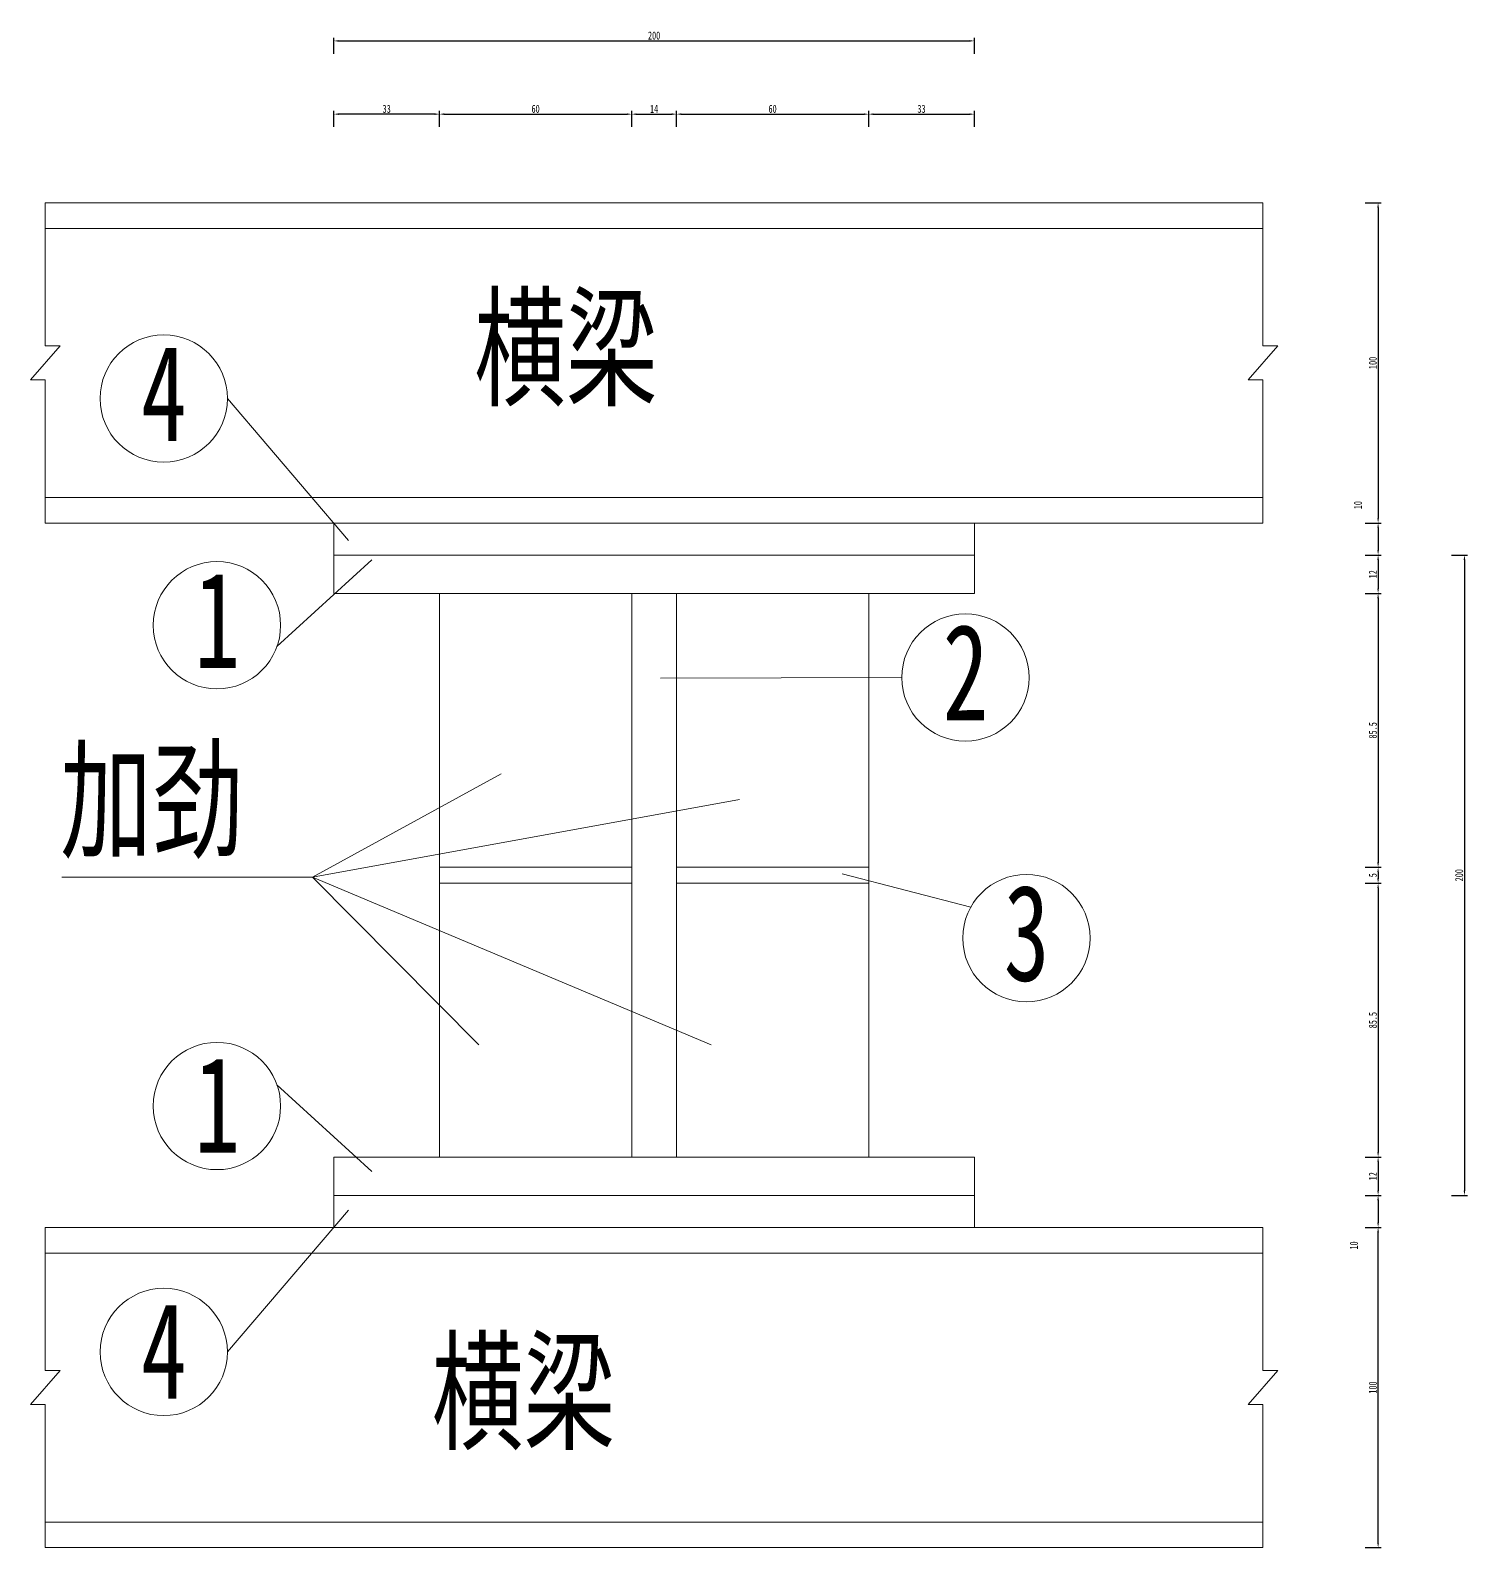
# Model space of a CAD drawing. Extents: x 98573 to 114325, y 0 to 100142.
# Drawn here: x 109457.1 to 109905.9, y 74594.2 to 75068.1 of the extents above; entities that cross this region are included whole.
import ezdxf

# ---------------------------------------------------------------- set-up
doc = ezdxf.new("R2010")
doc.units = 0
doc.header["$MEASUREMENT"] = 0
doc.layers.get('Defpoints').update_dxf_attribs({"color": 9, "lineweight": 5})
doc.layers.add('标注', color=4, linetype='Continuous', lineweight=13)
doc.styles.get("Standard").update_dxf_attribs({"font": '仿宋_GB2312.ttf', "width": 0.75})
doc.styles.add('仿宋字', font='仿宋_GB2312.ttf', dxfattribs={"width": 0.75})
doc.dimstyles.new('副本 300', dxfattribs={"dimscale": 0, "dimtxt": 2.5, "dimasz": 1.5, "dimexe": 1, "dimexo": 1, "dimgap": 0.4, "dimtad": 1, "dimdec": 1, "dimzin": 12, "dimdsep": 46, "dimtxsty": '仿宋字', "dimcen": -1, "dimclrd": 256, "dimclre": 256, "dimclrt": 256, "dimadec": 4, "dimazin": 0, "dimtp": 2, "dimtm": 3, "dimtfac": 0.5, "dimtdec": 1, "dimtmove": 2, "dimatfit": 3, "dimfxl": 4, "dimfxlon": 1, "dimtvp": 0.7, "dimtolj": 1, "dimtzin": 12, "dimarcsym": 0})

# ---------------------------------------------------------------- blocks, each defined once
blk = doc.blocks.new('*D1001')
at = {"layer": 'Defpoints', "color": 0, "transparency": 16777216}
for p in [(109644.9, 75041.89), (109584.9, 74892.2), (109644.9, 74892.2)]:
    blk.add_point(p, dxfattribs=at)
at = {"layer": '标注', "lineweight": -2, "transparency": 16777216}
for p, q in [((109584.9, 75037.89), (109584.9, 75042.89)), ((109644.9, 75037.89), (109644.9, 75042.89)), ((109586.4, 75041.89), (109643.4, 75041.89))]:
    blk.add_line(p, q, dxfattribs=at)
at = {"layer": '标注', "transparency": 16777216}
for points in [[(109586.4, 75042.14), (109586.4, 75041.64), (109584.9, 75041.89)], [(109643.4, 75042.14), (109643.4, 75041.64), (109644.9, 75041.89)]]:
    blk.add_solid(points, dxfattribs=at)
at = {"layer": '标注', "transparency": 16777216, "insert": (109614.9, 75043.54), "char_height": 2.5, "attachment_point": 5, "style": '仿宋字'}
blk.add_mtext('\\A1;60', dxfattribs=at)
blk = doc.blocks.new('*D1002')
at = {"layer": 'Defpoints', "color": 0, "transparency": 16777216}
for p in [(109658.9, 75041.89), (109644.9, 74892.2), (109658.9, 74892.2)]:
    blk.add_point(p, dxfattribs=at)
at = {"layer": '标注', "lineweight": -2, "transparency": 16777216}
for p, q in [((109644.9, 75037.89), (109644.9, 75042.89)), ((109658.9, 75037.89), (109658.9, 75042.89)), ((109646.4, 75041.89), (109657.4, 75041.89))]:
    blk.add_line(p, q, dxfattribs=at)
at = {"layer": '标注', "transparency": 16777216}
for points in [[(109646.4, 75042.14), (109646.4, 75041.64), (109644.9, 75041.89)], [(109657.4, 75042.14), (109657.4, 75041.64), (109658.9, 75041.89)]]:
    blk.add_solid(points, dxfattribs=at)
at = {"layer": '标注', "transparency": 16777216, "insert": (109651.9, 75043.54), "char_height": 2.5, "attachment_point": 5, "style": '仿宋字'}
blk.add_mtext('\\A1;14', dxfattribs=at)
blk = doc.blocks.new('*D1003')
at = {"layer": 'Defpoints', "color": 0, "transparency": 16777216}
for p in [(109718.9, 75041.89), (109658.9, 74892.2), (109718.9, 74892.2)]:
    blk.add_point(p, dxfattribs=at)
at = {"layer": '标注', "lineweight": -2, "transparency": 16777216}
for p, q in [((109658.9, 75037.89), (109658.9, 75042.89)), ((109718.9, 75037.89), (109718.9, 75042.89)), ((109660.4, 75041.89), (109717.4, 75041.89))]:
    blk.add_line(p, q, dxfattribs=at)
at = {"layer": '标注', "transparency": 16777216}
for points in [[(109660.4, 75042.14), (109660.4, 75041.64), (109658.9, 75041.89)], [(109717.4, 75042.14), (109717.4, 75041.64), (109718.9, 75041.89)]]:
    blk.add_solid(points, dxfattribs=at)
at = {"layer": '标注', "transparency": 16777216, "insert": (109688.9, 75043.54), "char_height": 2.5, "attachment_point": 5, "style": '仿宋字'}
blk.add_mtext('\\A1;60', dxfattribs=at)
blk = doc.blocks.new('*D1235')
at = {"layer": 'Defpoints', "color": 0, "transparency": 16777216}
for p in [(109751.9, 75041.89), (109718.9, 74892.2), (109751.9, 74892.2)]:
    blk.add_point(p, dxfattribs=at)
at = {"layer": '标注', "lineweight": -2, "transparency": 16777216}
for p, q in [((109718.9, 75037.89), (109718.9, 75042.89)), ((109751.9, 75037.89), (109751.9, 75042.89)), ((109720.4, 75041.89), (109750.4, 75041.89))]:
    blk.add_line(p, q, dxfattribs=at)
at = {"layer": '标注', "transparency": 16777216}
for points in [[(109720.4, 75042.14), (109720.4, 75041.64), (109718.9, 75041.89)], [(109750.4, 75042.14), (109750.4, 75041.64), (109751.9, 75041.89)]]:
    blk.add_solid(points, dxfattribs=at)
at = {"layer": '标注', "transparency": 16777216, "insert": (109735.4, 75043.54), "char_height": 2.5, "attachment_point": 5, "style": '仿宋字'}
blk.add_mtext('\\A1;33', dxfattribs=at)
blk = doc.blocks.new('*D1236')
at = {"layer": 'Defpoints', "color": 0, "transparency": 16777216}
for p in [(109551.9, 75041.89), (109551.9, 74892.2), (109584.9, 74892.2)]:
    blk.add_point(p, dxfattribs=at)
at = {"layer": '标注', "lineweight": -2, "transparency": 16777216}
for p, q in [((109551.9, 75037.89), (109551.9, 75042.89)), ((109584.9, 75037.89), (109584.9, 75042.89)), ((109583.4, 75041.89), (109553.4, 75041.89))]:
    blk.add_line(p, q, dxfattribs=at)
at = {"layer": '标注', "transparency": 16777216}
for points in [[(109553.4, 75042.14), (109553.4, 75041.64), (109551.9, 75041.89)], [(109583.4, 75042.14), (109583.4, 75041.64), (109584.9, 75041.89)]]:
    blk.add_solid(points, dxfattribs=at)
at = {"layer": '标注', "transparency": 16777216, "insert": (109568.4, 75043.54), "char_height": 2.5, "attachment_point": 5, "style": '仿宋字'}
blk.add_mtext('\\A1;33', dxfattribs=at)
blk = doc.blocks.new('*D1237')
at = {"layer": 'Defpoints', "color": 0, "transparency": 16777216}
for p in [(109751.9, 75064.77), (109551.9, 74892.2), (109751.9, 74892.2)]:
    blk.add_point(p, dxfattribs=at)
at = {"layer": '标注', "lineweight": -2, "transparency": 16777216}
for p, q in [((109551.9, 75060.77), (109551.9, 75065.77)), ((109751.9, 75060.77), (109751.9, 75065.77)), ((109553.4, 75064.77), (109750.4, 75064.77))]:
    blk.add_line(p, q, dxfattribs=at)
at = {"layer": '标注', "transparency": 16777216}
for points in [[(109553.4, 75065.02), (109553.4, 75064.52), (109551.9, 75064.77)], [(109750.4, 75065.02), (109750.4, 75064.52), (109751.9, 75064.77)]]:
    blk.add_solid(points, dxfattribs=at)
at = {"layer": '标注', "transparency": 16777216, "insert": (109651.9, 75066.42), "char_height": 2.5, "attachment_point": 5, "style": '仿宋字'}
blk.add_mtext('\\A1;200', dxfattribs=at)
blk = doc.blocks.new('*D1238')
at = {"layer": 'Defpoints', "color": 0, "transparency": 16777216}
for p in [(109751.9, 74914.2), (109751.9, 74904.2), (109877.98, 74904.2)]:
    blk.add_point(p, dxfattribs=at)
at = {"layer": '标注', "lineweight": -2, "transparency": 16777216}
for p, q in [((109873.98, 74914.2), (109878.98, 74914.2)), ((109877.98, 74912.7), (109877.98, 74905.7)), ((109873.98, 74904.2), (109878.98, 74904.2))]:
    blk.add_line(p, q, dxfattribs=at)
at = {"layer": '标注', "transparency": 16777216}
for points in [[(109877.73, 74912.7), (109878.23, 74912.7), (109877.98, 74914.2)], [(109877.73, 74905.7), (109878.23, 74905.7), (109877.98, 74904.2)]]:
    blk.add_solid(points, dxfattribs=at)
at = {"layer": '标注', "transparency": 16777216, "insert": (109871.7, 74919.78), "char_height": 2.5, "attachment_point": 5, "rotation": 90, "style": '仿宋字'}
blk.add_mtext('\\A1;10', dxfattribs=at)
blk = doc.blocks.new('*D1239')
at = {"layer": 'Defpoints', "color": 0, "transparency": 16777216}
for p in [(109797.31, 75014.2), (109797.31, 74914.2), (109877.98, 74914.2)]:
    blk.add_point(p, dxfattribs=at)
at = {"layer": '标注', "lineweight": -2, "transparency": 16777216}
for p, q in [((109873.98, 75014.2), (109878.98, 75014.2)), ((109877.98, 75012.7), (109877.98, 74915.7)), ((109873.98, 74914.2), (109878.98, 74914.2))]:
    blk.add_line(p, q, dxfattribs=at)
at = {"layer": '标注', "transparency": 16777216}
for points in [[(109877.73, 75012.7), (109878.23, 75012.7), (109877.98, 75014.2)], [(109877.73, 74915.7), (109878.23, 74915.7), (109877.98, 74914.2)]]:
    blk.add_solid(points, dxfattribs=at)
at = {"layer": '标注', "transparency": 16777216, "insert": (109876.33, 74964.2), "char_height": 2.5, "attachment_point": 5, "rotation": 90, "style": '仿宋字'}
blk.add_mtext('\\A1;100', dxfattribs=at)
blk = doc.blocks.new('*D1240')
at = {"layer": 'Defpoints', "color": 0, "transparency": 16777216}
for p in [(109730.74, 74904.2), (109730.74, 74892.2), (109877.98, 74892.2)]:
    blk.add_point(p, dxfattribs=at)
at = {"layer": '标注', "lineweight": -2, "transparency": 16777216}
for p, q in [((109873.98, 74904.2), (109878.98, 74904.2)), ((109877.98, 74902.7), (109877.98, 74893.7)), ((109873.98, 74892.2), (109878.98, 74892.2))]:
    blk.add_line(p, q, dxfattribs=at)
at = {"layer": '标注', "transparency": 16777216}
for points in [[(109877.73, 74902.7), (109878.23, 74902.7), (109877.98, 74904.2)], [(109877.73, 74893.7), (109878.23, 74893.7), (109877.98, 74892.2)]]:
    blk.add_solid(points, dxfattribs=at)
at = {"layer": '标注', "transparency": 16777216, "insert": (109876.33, 74898.2), "char_height": 2.5, "attachment_point": 5, "rotation": 90, "style": '仿宋字'}
blk.add_mtext('\\A1;12', dxfattribs=at)
blk = doc.blocks.new('*D1004')
at = {"layer": 'Defpoints', "color": 0, "transparency": 16777216}
for p in [(109710.62, 74892.2), (109699.68, 74806.7), (109877.98, 74806.7)]:
    blk.add_point(p, dxfattribs=at)
at = {"layer": '标注', "lineweight": -2, "transparency": 16777216}
for p, q in [((109873.98, 74892.2), (109878.98, 74892.2)), ((109877.98, 74890.7), (109877.98, 74808.2)), ((109873.98, 74806.7), (109878.98, 74806.7))]:
    blk.add_line(p, q, dxfattribs=at)
at = {"layer": '标注', "transparency": 16777216}
for points in [[(109877.73, 74890.7), (109878.23, 74890.7), (109877.98, 74892.2)], [(109877.73, 74808.2), (109878.23, 74808.2), (109877.98, 74806.7)]]:
    blk.add_solid(points, dxfattribs=at)
at = {"layer": '标注', "transparency": 16777216, "insert": (109876.33, 74849.45), "char_height": 2.5, "attachment_point": 5, "rotation": 90, "style": '仿宋字'}
blk.add_mtext('\\A1;85.5', dxfattribs=at)
blk = doc.blocks.new('*D1241')
at = {"layer": 'Defpoints', "color": 0, "transparency": 16777216}
for p in [(109699.68, 74806.7), (109699.68, 74801.7), (109877.98, 74801.7)]:
    blk.add_point(p, dxfattribs=at)
at = {"layer": '标注', "lineweight": -2, "transparency": 16777216}
for p, q in [((109873.98, 74806.7), (109878.98, 74806.7)), ((109877.98, 74805.2), (109877.98, 74803.2)), ((109873.98, 74801.7), (109878.98, 74801.7))]:
    blk.add_line(p, q, dxfattribs=at)
at = {"layer": '标注', "transparency": 16777216}
for points in [[(109877.73, 74805.2), (109878.23, 74805.2), (109877.98, 74806.7)], [(109877.73, 74803.2), (109878.23, 74803.2), (109877.98, 74801.7)]]:
    blk.add_solid(points, dxfattribs=at)
at = {"layer": '标注', "transparency": 16777216, "insert": (109876.33, 74804.2), "char_height": 2.5, "attachment_point": 5, "rotation": 90, "style": '仿宋字'}
blk.add_mtext('\\A1;5', dxfattribs=at)
blk = doc.blocks.new('*D1242')
at = {"layer": 'Defpoints', "color": 0, "transparency": 16777216}
for p in [(109699.68, 74801.7), (109691.24, 74716.2), (109877.98, 74716.2)]:
    blk.add_point(p, dxfattribs=at)
at = {"layer": '标注', "lineweight": -2, "transparency": 16777216}
for p, q in [((109873.98, 74801.7), (109878.98, 74801.7)), ((109877.98, 74800.2), (109877.98, 74717.7)), ((109873.98, 74716.2), (109878.98, 74716.2))]:
    blk.add_line(p, q, dxfattribs=at)
at = {"layer": '标注', "transparency": 16777216}
for points in [[(109877.73, 74800.2), (109878.23, 74800.2), (109877.98, 74801.7)], [(109877.73, 74717.7), (109878.23, 74717.7), (109877.98, 74716.2)]]:
    blk.add_solid(points, dxfattribs=at)
at = {"layer": '标注', "transparency": 16777216, "insert": (109876.33, 74758.95), "char_height": 2.5, "attachment_point": 5, "rotation": 90, "style": '仿宋字'}
blk.add_mtext('\\A1;85.5', dxfattribs=at)
blk = doc.blocks.new('*D1243')
at = {"layer": 'Defpoints', "color": 0, "transparency": 16777216}
for p in [(109743.13, 74716.2), (109743.13, 74704.2), (109877.98, 74704.2)]:
    blk.add_point(p, dxfattribs=at)
at = {"layer": '标注', "lineweight": -2, "transparency": 16777216}
for p, q in [((109873.98, 74716.2), (109878.98, 74716.2)), ((109877.98, 74714.7), (109877.98, 74705.7)), ((109873.98, 74704.2), (109878.98, 74704.2))]:
    blk.add_line(p, q, dxfattribs=at)
at = {"layer": '标注', "transparency": 16777216}
for points in [[(109877.73, 74714.7), (109878.23, 74714.7), (109877.98, 74716.2)], [(109877.73, 74705.7), (109878.23, 74705.7), (109877.98, 74704.2)]]:
    blk.add_solid(points, dxfattribs=at)
at = {"layer": '标注', "transparency": 16777216, "insert": (109876.33, 74710.2), "char_height": 2.5, "attachment_point": 5, "rotation": 90, "style": '仿宋字'}
blk.add_mtext('\\A1;12', dxfattribs=at)
blk = doc.blocks.new('*D1244')
at = {"layer": 'Defpoints', "color": 0, "transparency": 16777216}
for p in [(109743.13, 74704.2), (109743.13, 74694.2), (109877.98, 74694.2)]:
    blk.add_point(p, dxfattribs=at)
at = {"layer": '标注', "lineweight": -2, "transparency": 16777216}
for p, q in [((109873.98, 74704.2), (109878.98, 74704.2)), ((109877.98, 74702.7), (109877.98, 74695.7)), ((109873.98, 74694.2), (109878.98, 74694.2))]:
    blk.add_line(p, q, dxfattribs=at)
at = {"layer": '标注', "transparency": 16777216}
for points in [[(109877.73, 74702.7), (109878.23, 74702.7), (109877.98, 74704.2)], [(109877.73, 74695.7), (109878.23, 74695.7), (109877.98, 74694.2)]]:
    blk.add_solid(points, dxfattribs=at)
at = {"layer": '标注', "transparency": 16777216, "insert": (109870.43, 74688.58), "char_height": 2.5, "attachment_point": 5, "rotation": 90, "style": '仿宋字'}
blk.add_mtext('\\A1;10', dxfattribs=at)
blk = doc.blocks.new('*D1245')
at = {"layer": 'Defpoints', "color": 0, "transparency": 16777216}
for p in [(109785.98, 74694.2), (109877.98, 74694.2), (109785.98, 74594.2)]:
    blk.add_point(p, dxfattribs=at)
at = {"layer": '标注', "lineweight": -2, "transparency": 16777216}
for p, q in [((109873.98, 74694.2), (109878.98, 74694.2)), ((109877.98, 74595.7), (109877.98, 74692.7)), ((109873.98, 74594.2), (109878.98, 74594.2))]:
    blk.add_line(p, q, dxfattribs=at)
at = {"layer": '标注', "transparency": 16777216}
for points in [[(109877.73, 74692.7), (109878.23, 74692.7), (109877.98, 74694.2)], [(109877.73, 74595.7), (109878.23, 74595.7), (109877.98, 74594.2)]]:
    blk.add_solid(points, dxfattribs=at)
at = {"layer": '标注', "transparency": 16777216, "insert": (109876.33, 74644.2), "char_height": 2.5, "attachment_point": 5, "rotation": 90, "style": '仿宋字'}
blk.add_mtext('\\A1;100', dxfattribs=at)
blk = doc.blocks.new('*D1246')
at = {"layer": 'Defpoints', "color": 0, "transparency": 16777216}
for p in [(109736.62, 74904.2), (109736.62, 74704.2), (109904.94, 74704.2)]:
    blk.add_point(p, dxfattribs=at)
at = {"layer": '标注', "lineweight": -2, "transparency": 16777216}
for p, q in [((109900.94, 74904.2), (109905.94, 74904.2)), ((109904.94, 74902.7), (109904.94, 74705.7)), ((109900.94, 74704.2), (109905.94, 74704.2))]:
    blk.add_line(p, q, dxfattribs=at)
at = {"layer": '标注', "transparency": 16777216}
for points in [[(109904.69, 74902.7), (109905.19, 74902.7), (109904.94, 74904.2)], [(109904.69, 74705.7), (109905.19, 74705.7), (109904.94, 74704.2)]]:
    blk.add_solid(points, dxfattribs=at)
at = {"layer": '标注', "transparency": 16777216, "insert": (109903.29, 74804.2), "char_height": 2.5, "attachment_point": 5, "rotation": 90, "style": '仿宋字'}
blk.add_mtext('\\A1;200', dxfattribs=at)

msp = doc.modelspace()

# ---------------------------------------------------------------- linework, layer by layer
at = {"layer": '标注'}
for p, q in [((109461.77651, 75014.19618), (109842.03006, 75014.19618)), ((109461.77651, 75006.19618), (109842.03006, 75006.19618)), ((109556.51279, 74908.75705), (109518.65909, 74953.085)), ((109461.77651, 74922.19618), (109842.03006, 74922.19618)), ((109461.77651, 74914.19618), (109842.03006, 74914.19618)), ((109551.90329, 74892.19618), (109551.90329, 74914.19618)), ((109551.90329, 74914.19618), (109751.90329, 74914.19618)), ((109751.90329, 74914.19618), (109751.90329, 74892.19618)), ((109563.70371, 74902.7345), (109534.13721, 74875.62137)), ((109551.90329, 74904.19618), (109751.90329, 74904.19618)), ((109551.90329, 74892.19618), (109751.90329, 74892.19618)), ((109584.90329, 74716.19618), (109584.90329, 74892.19618)), ((109644.90329, 74716.19618), (109644.90329, 74892.19618)), ((109658.90329, 74716.19618), (109658.90329, 74892.19618)), ((109718.90329, 74716.19618), (109718.90329, 74892.19618)), ((109729.22036, 74865.94216), (109653.91674, 74865.78337)), ((109604.19094, 74835.82963), (109545.2512, 74803.58221)), ((109678.56761, 74827.88458), (109545.2512, 74803.58221)), ((109644.90329, 74806.69618), (109584.90329, 74806.69618)), ((109658.90329, 74806.69618), (109718.90329, 74806.69618)), ((109545.2512, 74803.58221), (109466.90403, 74803.58221)), ((109597.17424, 74751.23857), (109545.2512, 74803.58221)), ((109669.67969, 74751.23857), (109545.2512, 74803.58221)), ((109644.90329, 74801.69618), (109584.90329, 74801.69618)), ((109658.90329, 74801.69618), (109718.90329, 74801.69618)), ((109750.80067, 74794.23361), (109710.60067, 74804.65883)), ((109563.70371, 74711.65786), (109534.13721, 74738.77099)), ((109551.90329, 74716.19618), (109751.90329, 74716.19618)), ((109551.90329, 74716.19618), (109551.90329, 74694.19618)), ((109751.90329, 74716.19618), (109751.90329, 74694.19618)), ((109551.90329, 74704.19618), (109751.90329, 74704.19618)), ((109556.51279, 74699.63531), (109518.65909, 74655.30735)), ((109461.77651, 74694.19618), (109842.03006, 74694.19618)), ((109461.77651, 74686.19618), (109842.03006, 74686.19618)), ((109461.77651, 74602.19618), (109842.03006, 74602.19618)), ((109461.77651, 74594.19618), (109842.03006, 74594.19618))]:
    msp.add_line(p, q, dxfattribs=at)
for points in [[(109461.77651, 75014.19618), (109461.77651, 74969.51618), (109466.43151, 74969.51618), (109457.12151, 74958.87618), (109461.77651, 74958.87618), (109461.77651, 74914.19618)], [(109842.03006, 75014.19618), (109842.03006, 74969.51618), (109846.68506, 74969.51618), (109837.37506, 74958.87618), (109842.03006, 74958.87618), (109842.03006, 74914.19618)], [(109461.77651, 74694.19618), (109461.77651, 74649.51618), (109466.43151, 74649.51618), (109457.12151, 74638.87618), (109461.77651, 74638.87618), (109461.77651, 74594.19618)], [(109842.03006, 74694.19618), (109842.03006, 74649.51618), (109846.68506, 74649.51618), (109837.37506, 74638.87618), (109842.03006, 74638.87618), (109842.03006, 74594.19618)]]:
    msp.add_lwpolyline(points, dxfattribs=at)
for centre in [(109498.77763, 74953.085), (109515.3986, 74882.26491), (109749.10182, 74865.94216), (109768.1721, 74784.56377), (109515.3986, 74732.12745), (109498.77763, 74655.30735)]:
    msp.add_circle(centre, 19.88146, dxfattribs=at)

# ---------------------------------------------------------------- texts
at = {"layer": '标注', "width": 0.7}
for s, p in [('横梁', (109595.71313, 74953.91862)), ('4', (109491.69361, 74939.76553)), ('1', (109508.31458, 74868.94543)), ('2', (109742.0178, 74852.62268)), ('加劲', (109466.47485, 74812.67749)), ('3', (109761.08809, 74771.24429)), ('1', (109508.31458, 74717.55504)), ('4', (109491.69361, 74640.73494)), ('横梁', (109582.47505, 74627.94375))]:
    msp.add_text(s, height=30, dxfattribs=at).set_placement(p)

# ---------------------------------------------------------------- dimensions: what is measured, and where the dimension line sits
at = {"layer": '标注'}
for base, p1, p2, picture, middle in [((109751.90329, 75064.77478), (109551.90329, 74892.19618), (109751.90329, 74892.19618), '*D1237', (109651.90329, 75066.42478)), ((109551.90329, 75041.89482), (109584.90329, 74892.19618), (109551.90329, 74892.19618), '*D1236', (109568.40329, 75043.54482)), ((109644.90329, 75041.89482), (109584.90329, 74892.19618), (109644.90329, 74892.19618), '*D1001', (109614.90329, 75043.54482)), ((109658.90329, 75041.89482), (109644.90329, 74892.19618), (109658.90329, 74892.19618), '*D1002', (109651.90329, 75043.54482)), ((109718.90329, 75041.89482), (109658.90329, 74892.19618), (109718.90329, 74892.19618), '*D1003', (109688.90329, 75043.54482)), ((109751.90329, 75041.89482), (109718.90329, 74892.19618), (109751.90329, 74892.19618), '*D1235', (109735.40329, 75043.54482))]:
    dim = msp.add_linear_dim(base=base, p1=p1, p2=p2, dimstyle='副本 300', override={"dimscale": 1}, dxfattribs=at)
    dim.commit()
    dim.dimension.update_dxf_attribs({"geometry": picture, "text_midpoint": middle})
for base, p1, p2, picture, middle in [((109877.97985, 74914.19618), (109797.30735, 75014.19618), (109797.30735, 74914.19618), '*D1239', (109876.32985, 74964.19618)), ((109877.97985, 74892.19618), (109730.74201, 74904.19618), (109730.74201, 74892.19618), '*D1240', (109876.32985, 74898.19618)), ((109904.94153, 74704.19618), (109736.62147, 74904.19618), (109736.62147, 74704.19618), '*D1246', (109903.29153, 74804.19618)), ((109877.97985, 74806.69618), (109710.61754, 74892.19618), (109699.68429, 74806.69618), '*D1004', (109876.32985, 74849.44618)), ((109877.97985, 74801.69618), (109699.68429, 74806.69618), (109699.68429, 74801.69618), '*D1241', (109876.32985, 74804.19618)), ((109877.97985, 74716.19618), (109699.68429, 74801.69618), (109691.23669, 74716.19618), '*D1242', (109876.32985, 74758.94618)), ((109877.97985, 74704.19618), (109743.12617, 74716.19618), (109743.12617, 74704.19618), '*D1243', (109876.32985, 74710.19618)), ((109877.97985, 74694.19618), (109785.98433, 74594.19618), (109785.98433, 74694.19618), '*D1245', (109876.32985, 74644.19618))]:
    dim = msp.add_linear_dim(base=base, p1=p1, p2=p2, angle=90, dimstyle='副本 300', override={"dimscale": 1}, dxfattribs=at)
    dim.commit()
    dim.dimension.update_dxf_attribs({"geometry": picture, "text_midpoint": middle})
for base, p1, p2, picture, middle in [((109877.97985, 74904.19618), (109751.90329, 74914.19618), (109751.90329, 74904.19618), '*D1238', (109871.705, 74919.78021)), ((109877.97985, 74694.19618), (109743.12617, 74704.19618), (109743.12617, 74694.19618), '*D1244', (109870.42829, 74688.57699))]:
    dim = msp.add_linear_dim(base=base, p1=p1, p2=p2, angle=90, dimstyle='副本 300', override={"dimscale": 1}, dxfattribs=at)
    dim.commit()
    dim.dimension.update_dxf_attribs({"geometry": picture, "text_midpoint": middle, "dimtype": 160})

doc.saveas('drawing.dxf')
